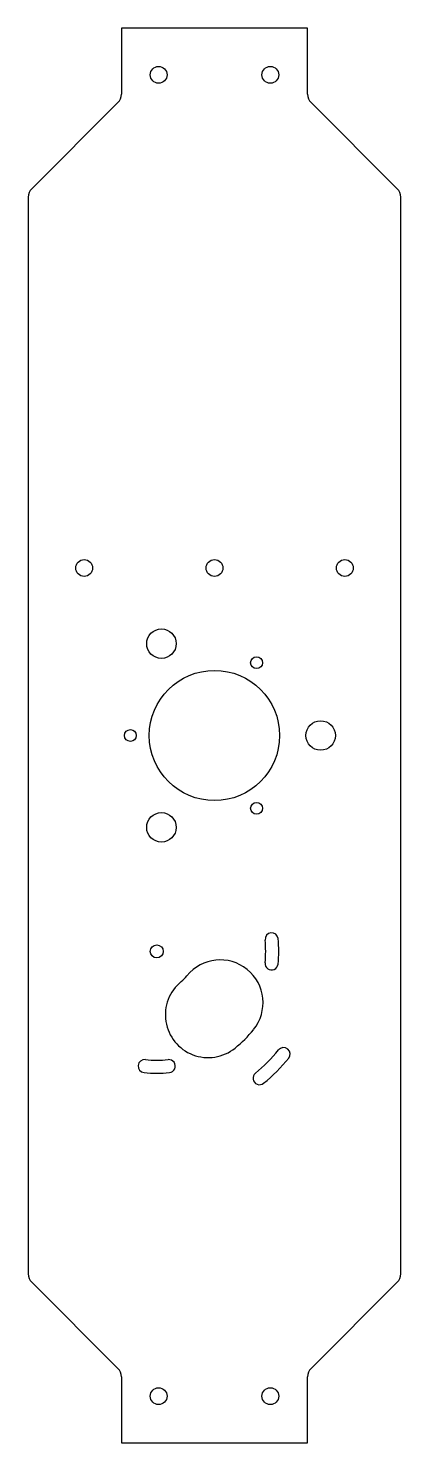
# Model space of a CAD drawing. Header units: millimetres. Extents: x -50 to 50, y -191 to 189.
import ezdxf

# ---------------------------------------------------------------- set-up
doc = ezdxf.new("R2010")
doc.units = ezdxf.units.MM

msp = doc.modelspace()

# ---------------------------------------------------------------- linework, layer by layer
for p, q in [((25.01, 188.63), (-24.99, 188.63)), ((-24.99, 188.63), (-24.99, 170.9)), ((25.01, 170.9), (25.01, 188.63)), ((-25.92, 168.65), (-49.06, 145.51)), ((49.08, 145.51), (25.94, 168.65)), ((-49.99, 143.27), (-49.99, -146)), ((50.01, -146), (50.01, 143.27)), ((-49.06, -148.25), (-25.92, -171.39)), ((25.94, -171.39), (49.08, -148.25)), ((-24.99, -173.63), (-24.99, -191.37)), ((25.01, -191.37), (25.01, -173.63)), ((-24.99, -191.37), (25.01, -191.37))]:
    msp.add_line(p, q)
for centre, radius in [((-14.99, 176.13), 2.25), ((15.01, 176.13), 2.25), ((-34.99, 43.63), 2.25), ((0.01, 43.63), 2.25), ((35.01, 43.63), 2.25), ((-14.24, 23.31), 3.96), ((11.31, 18.19), 1.59), ((0.01, -1.37), 17.5), ((-22.57, -1.37), 1.59), ((28.51, -1.37), 3.96), ((-14.24, -26.05), 3.96), ((11.31, -20.93), 1.59), ((-15.49, -59.37), 1.75), ((-14.99, -178.87), 2.25), ((15.01, -178.87), 2.25)]:
    msp.add_circle(centre, radius)
for centre, radius, start, end in [((-28.16, 170.9), 3.17, 315, 360), ((28.19, 170.9), 3.17, 180, 225), ((-46.81, 143.27), 3.17, -225, -180), ((46.84, 143.27), 3.17, -360, -315), ((15.34, -56.13), 1.75, 6, 186), ((-15.49, -59.37), 29.25, -6, 6), ((-15.49, -59.37), 32.75, -6, 6), ((1.55, -73.16), 11.5, -39, 141), ((15.34, -62.61), 1.75, 174, 354), ((-1.69, -76.4), 11.5, 129, 309), ((-15.49, -59.37), 10.42, 309, 321), ((-15.49, -59.37), 33.42, 309, 321), ((-15.49, -59.37), 42.09, 309, 321), ((18.58, -86.96), 1.75, -39, 141), ((-18.73, -90.2), 1.75, 84, 264), ((-15.49, -59.37), 29.25, 264, 276), ((-12.25, -90.2), 1.75, -84, 96), ((-15.49, -59.37), 45.59, 309, 321), ((-15.49, -59.37), 32.75, 264, 276), ((12.1, -93.44), 1.75, 129, 309), ((-46.81, -146), 3.17, -180, -135), ((46.84, -146), 3.17, -45, 0), ((-28.16, -173.63), 3.17, 360, 405), ((28.19, -173.63), 3.17, 495, 540)]:
    msp.add_arc(centre, radius, start, end)

doc.saveas('drawing.dxf')
